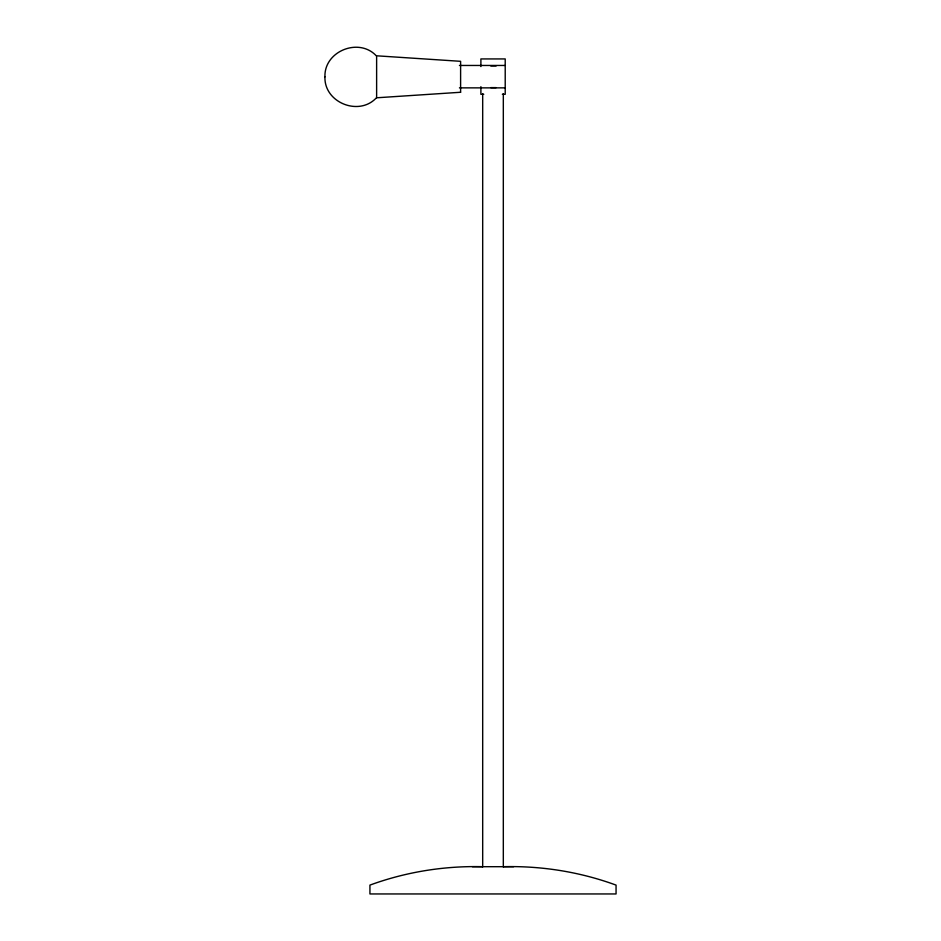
<?xml version="1.0" encoding="UTF-8"?>
<svg xmlns="http://www.w3.org/2000/svg" width="941" height="941" viewBox="0 0 941 941"><rect width="100%" height="100%" fill="white"/><g stroke="black" fill="none" stroke-linecap="round" stroke-linejoin="round"><path stroke-width="1.41" d="M324.939 76.797C324.045 51.19 358.862 37.158 376.247 55.766M376.247 97.97C358.862 116.578 324.045 102.545 324.939 76.927M490.802 65.976L496.13 65.976M496.13 87.619L490.802 87.619M482.686 866.696C444.375 865.744 405.936 871.907 369.931 885.105L369.931 893.95L616.061 893.95L616.061 885.105C580.068 871.907 541.628 865.744 503.317 866.696M472.37 866.696L513.633 866.696M459.443 65.458L504.823 65.458M459.443 87.866L504.823 87.866M483.756 94.3L480.898 94.3L480.898 86.678M502.353 94.3L505.211 94.3L505.211 58.93L480.898 58.93L480.898 66.552M503.317 93.618L503.317 866.873M482.686 93.618L482.686 866.873M460.608 92.265L376.623 97.793L376.623 55.801L460.608 61.318L460.608 92.265"/></g></svg>
